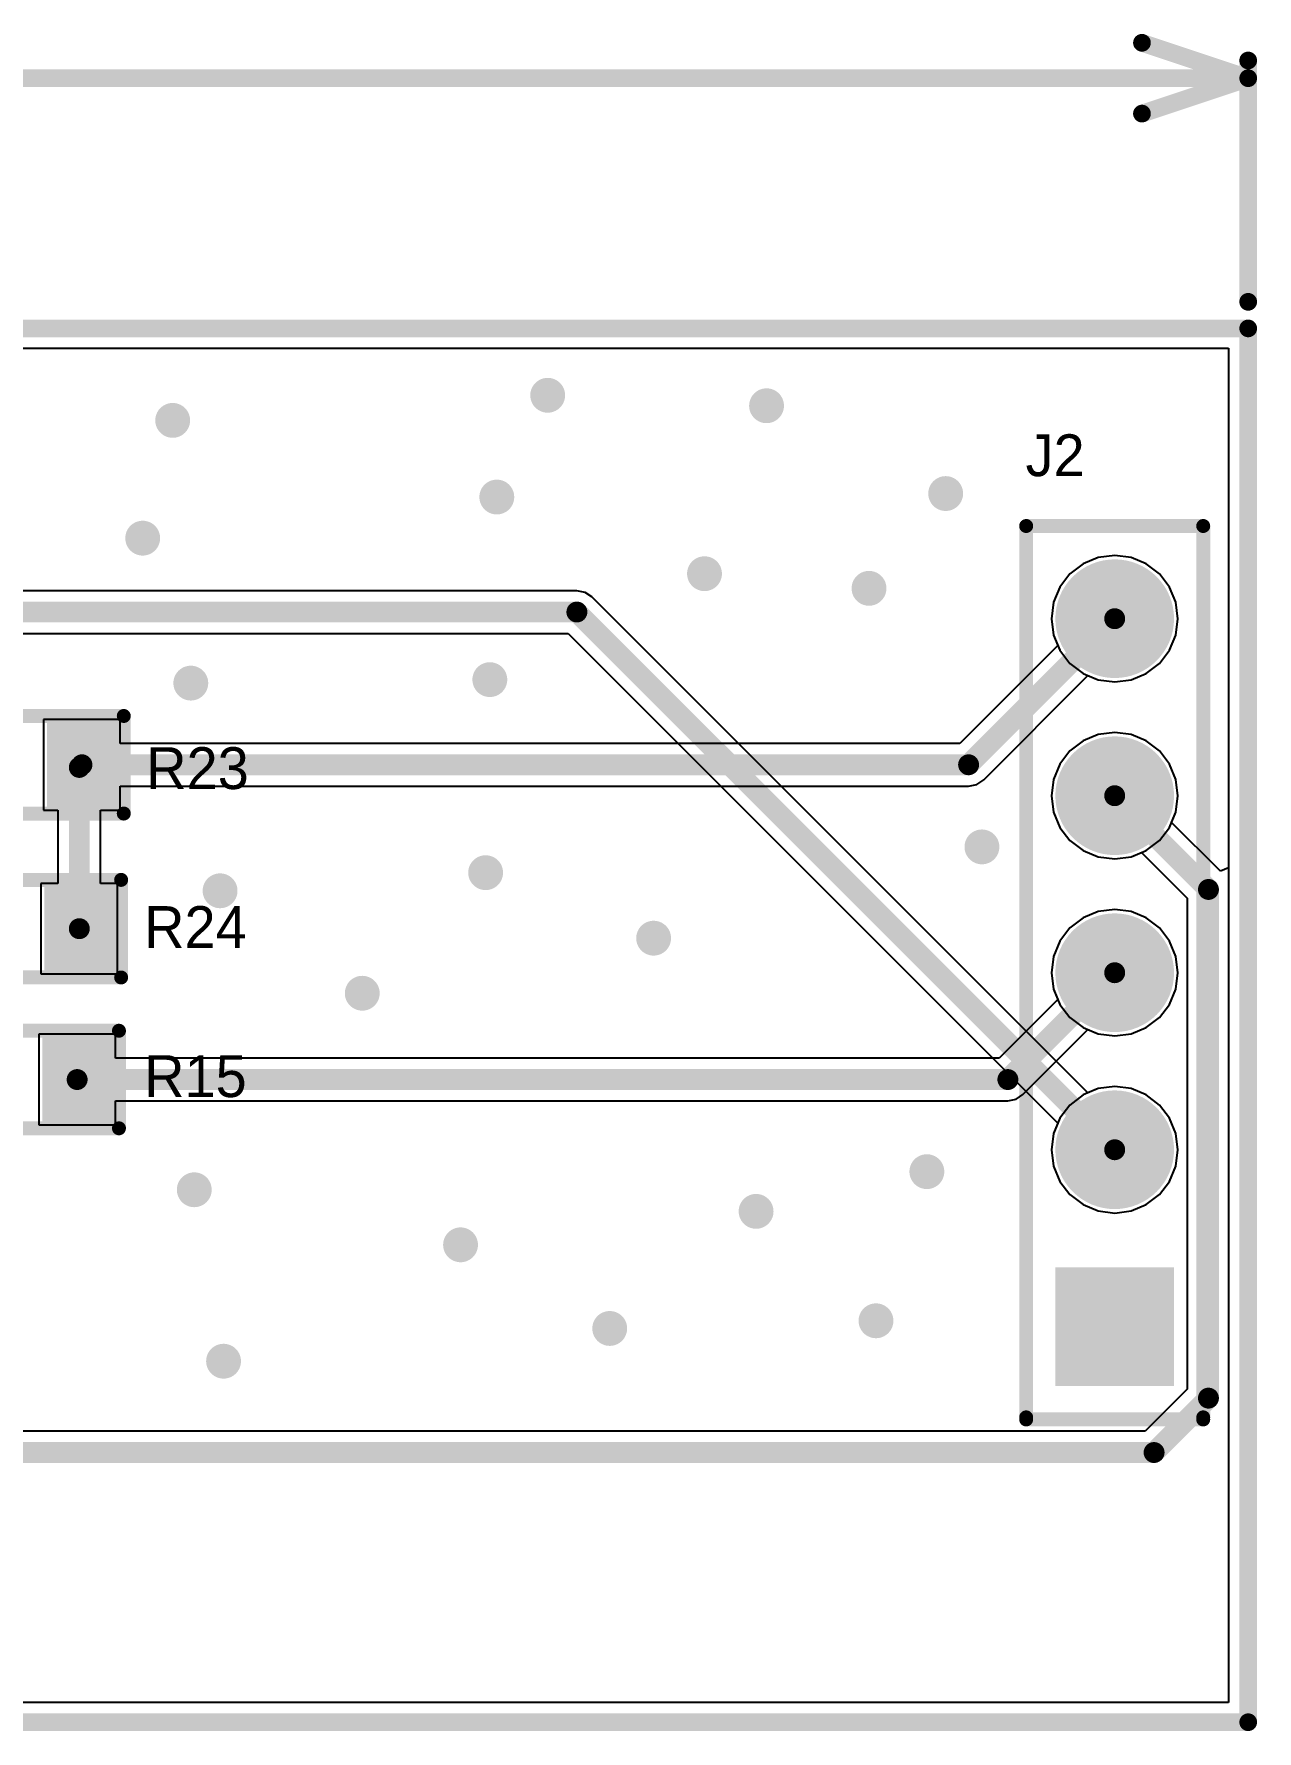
# Model space of a CAD drawing. Extents: x 23 to 127, y 48 to 72.
# Drawn here: x 109.12 to 126.67, y 48.05 to 72.4 of the extents above; entities that cross this region are included whole.
import ezdxf

# ---------------------------------------------------------------- set-up
doc = ezdxf.new("R2010")
doc.units = 0
doc.layers.get('0').update_dxf_attribs({"linetype": 'CONTINUOUS'})
for name, color, linetype in [('BOTTOMLAYER', 5, 'CONTINUOUS'), ('BOTTOMSOLDER', 6, 'CONTINUOUS'), ('KEEPOUTLAYER', 6, 'CONTINUOUS'), ('MULTILAYER', 9, 'CONTINUOUS'), ('TOPLAYER', 1, 'CONTINUOUS'), ('TOPOVERLAY', 2, 'CONTINUOUS'), ('TOPPASTE', 8, 'CONTINUOUS'), ('TOPSOLDER', 216, 'CONTINUOUS')]:
    doc.layers.add(name, color=color, linetype=linetype)

# ---------------------------------------------------------------- blocks, each defined once
blk = doc.blocks.new('HED1X5_27')
at = {"layer": 'BOTTOMLAYER', "const_width": 0.749999}
for points in [[(2.164999, 0, 1), (2.915001, 0, 1)], [(4.704999, 0, 1), (5.455001, 0, 1)], [(7.244999, 0, 1), (7.995001, 0, 1)], [(9.784999, 0, 1), (10.535001, 0, 1)]]:
    blk.add_lwpolyline(points, format="xyb", close=True, dxfattribs=at)
at = {"layer": 'BOTTOMLAYER'}
blk.add_solid([(-0.749999, -0.749999), (0.749999, -0.749999), (-0.749999, 0.749999), (0.749999, 0.749999)], dxfattribs=at)
at = {"layer": 'BOTTOMSOLDER', "const_width": 0.851598}
for points in [[(2.114199, 0, 1), (2.965801, 0, 1)], [(4.654199, 0, 1), (5.505801, 0, 1)], [(7.194199, 0, 1), (8.045801, 0, 1)], [(9.734199, 0, 1), (10.585801, 0, 1)]]:
    blk.add_lwpolyline(points, format="xyb", close=True, dxfattribs=at)
at = {"layer": 'BOTTOMSOLDER'}
blk.add_solid([(-0.851598, -0.851598), (0.851598, -0.851598), (-0.851598, 0.851598), (0.851598, 0.851598)], dxfattribs=at)
at = {"layer": 'MULTILAYER', "const_width": 0.749999}
for points in [[(2.164999, 0, 1), (2.915001, 0, 1)], [(4.704999, 0, 1), (5.455001, 0, 1)], [(7.244999, 0, 1), (7.995001, 0, 1)], [(9.784999, 0, 1), (10.535001, 0, 1)]]:
    blk.add_lwpolyline(points, format="xyb", close=True, dxfattribs=at)
at = {"layer": 'MULTILAYER'}
blk.add_solid([(-0.749999, -0.749999), (0.749999, -0.749999), (-0.749999, 0.749999), (0.749999, 0.749999)], dxfattribs=at)
at = {"layer": 'TOPLAYER', "const_width": 0.749999}
for points in [[(2.164999, 0, 1), (2.915001, 0, 1)], [(4.704999, 0, 1), (5.455001, 0, 1)], [(7.244999, 0, 1), (7.995001, 0, 1)], [(9.784999, 0, 1), (10.535001, 0, 1)]]:
    blk.add_lwpolyline(points, format="xyb", close=True, dxfattribs=at)
at = {"layer": 'TOPLAYER'}
blk.add_solid([(-0.749999, -0.749999), (0.749999, -0.749999), (-0.749999, 0.749999), (0.749999, 0.749999)], dxfattribs=at)
at = {"layer": 'TOPOVERLAY', "const_width": 0.2}
for points in [[(-1.33, 1.27), (-1.33, -1.27)], [(-1.3, 1.27), (11.49, 1.27)], [(11.49, 1.27), (11.49, -1.27)], [(-1.3, -1.27), (11.49, -1.27)]]:
    blk.add_lwpolyline(points, dxfattribs=at)
at = {"layer": 'TOPOVERLAY', "const_width": 0.1}
for points in [[(-1.38, 1.27, 1), (-1.28, 1.27, 1)], [(-1.35, 1.27, 1), (-1.25, 1.27, 1)], [(11.44, 1.27, 1), (11.54, 1.27, 1)], [(11.44, 1.27, 1), (11.54, 1.27, 1)], [(-1.38, -1.27, 1), (-1.28, -1.27, 1)], [(-1.35, -1.27, 1), (-1.25, -1.27, 1)], [(11.44, -1.27, 1), (11.54, -1.27, 1)], [(11.44, -1.27, 1), (11.54, -1.27, 1)]]:
    blk.add_lwpolyline(points, format="xyb", close=True, dxfattribs=at)
at = {"layer": 'TOPSOLDER', "const_width": 0.851598}
for points in [[(2.114199, 0, 1), (2.965801, 0, 1)], [(4.654199, 0, 1), (5.505801, 0, 1)], [(7.194199, 0, 1), (8.045801, 0, 1)], [(9.734199, 0, 1), (10.585801, 0, 1)]]:
    blk.add_lwpolyline(points, format="xyb", close=True, dxfattribs=at)
at = {"layer": 'TOPSOLDER'}
blk.add_solid([(-0.851598, -0.851598), (0.851598, -0.851598), (-0.851598, 0.851598), (0.851598, 0.851598)], dxfattribs=at)
blk = doc.blocks.new('R_0603_42')
at = {"layer": 'TOPLAYER'}
for points in [[(-0.400002, -0.499999), (-0.400002, 0.499999), (-1.2, -0.499999), (-1.2, 0.499999)], [(1.2, -0.499999), (1.2, 0.499999), (0.400002, -0.499999), (0.400002, 0.499999)]]:
    blk.add_solid(points, dxfattribs=at)
at = {"layer": 'TOPOVERLAY', "const_width": 0.2}
for points in [[(-1.4, 0.700001), (1.4, 0.700001)], [(-1.4, -0.700001), (-1.4, 0.700001)], [(1.4, -0.700001), (1.4, 0.700001)], [(-1.4, -0.700001), (1.4, -0.700001)]]:
    blk.add_lwpolyline(points, dxfattribs=at)
at = {"layer": 'TOPOVERLAY', "const_width": 0.1}
for points in [[(-1.45, 0.700001, 1), (-1.35, 0.700001, 1)], [(-1.45, 0.700001, 1), (-1.35, 0.700001, 1)], [(1.35, 0.700001, 1), (1.45, 0.700001, 1)], [(1.35, 0.700001, 1), (1.45, 0.700001, 1)], [(-1.45, -0.700001, 1), (-1.35, -0.700001, 1)], [(-1.45, -0.700001, 1), (-1.35, -0.700001, 1)], [(1.35, -0.700001, 1), (1.45, -0.700001, 1)], [(1.35, -0.700001, 1), (1.45, -0.700001, 1)]]:
    blk.add_lwpolyline(points, format="xyb", close=True, dxfattribs=at)
at = {"layer": 'TOPPASTE'}
for points in [[(-0.400002, -0.499999), (-0.400002, 0.499999), (-1.2, -0.499999), (-1.2, 0.499999)], [(1.2, -0.499999), (1.2, 0.499999), (0.400002, -0.499999), (0.400002, 0.499999)]]:
    blk.add_solid(points, dxfattribs=at)
at = {"layer": 'TOPSOLDER'}
for points in [[(-0.298402, -0.601599), (-0.298402, 0.601599), (-1.3016, -0.601599), (-1.3016, 0.601599)], [(1.3016, -0.601599), (1.3016, 0.601599), (0.298402, -0.601599), (0.298402, 0.601599)]]:
    blk.add_solid(points, dxfattribs=at)
blk = doc.blocks.new('R_0603_50')
at = {"layer": 'TOPLAYER'}
for points in [[(-0.400002, -0.499999), (-0.400002, 0.499999), (-1.2, -0.499999), (-1.2, 0.499999)], [(1.2, -0.499999), (1.2, 0.499999), (0.400002, -0.499999), (0.400002, 0.499999)]]:
    blk.add_solid(points, dxfattribs=at)
at = {"layer": 'TOPOVERLAY', "const_width": 0.2}
for points in [[(-1.4, 0.700001), (1.4, 0.700001)], [(-1.4, -0.700001), (-1.4, 0.700001)], [(1.4, -0.700001), (1.4, 0.700001)], [(-1.4, -0.700001), (1.4, -0.700001)]]:
    blk.add_lwpolyline(points, dxfattribs=at)
at = {"layer": 'TOPOVERLAY', "const_width": 0.1}
for points in [[(-1.45, 0.700001, 1), (-1.35, 0.700001, 1)], [(-1.45, 0.700001, 1), (-1.35, 0.700001, 1)], [(1.35, 0.700001, 1), (1.45, 0.700001, 1)], [(1.35, 0.700001, 1), (1.45, 0.700001, 1)], [(-1.45, -0.700001, 1), (-1.35, -0.700001, 1)], [(-1.45, -0.700001, 1), (-1.35, -0.700001, 1)], [(1.35, -0.700001, 1), (1.45, -0.700001, 1)], [(1.35, -0.700001, 1), (1.45, -0.700001, 1)]]:
    blk.add_lwpolyline(points, format="xyb", close=True, dxfattribs=at)
at = {"layer": 'TOPPASTE'}
for points in [[(-0.400002, -0.499999), (-0.400002, 0.499999), (-1.2, -0.499999), (-1.2, 0.499999)], [(1.2, -0.499999), (1.2, 0.499999), (0.400002, -0.499999), (0.400002, 0.499999)]]:
    blk.add_solid(points, dxfattribs=at)
at = {"layer": 'TOPSOLDER'}
for points in [[(-0.298402, -0.601599), (-0.298402, 0.601599), (-1.3016, -0.601599), (-1.3016, 0.601599)], [(1.3016, -0.601599), (1.3016, 0.601599), (0.298402, -0.601599), (0.298402, 0.601599)]]:
    blk.add_solid(points, dxfattribs=at)
blk = doc.blocks.new('R_0603_51')
at = {"layer": 'TOPLAYER'}
for points in [[(-0.400002, -0.499999), (-0.400002, 0.499999), (-1.2, -0.499999), (-1.2, 0.499999)], [(1.2, -0.499999), (1.2, 0.499999), (0.400002, -0.499999), (0.400002, 0.499999)]]:
    blk.add_solid(points, dxfattribs=at)
at = {"layer": 'TOPOVERLAY', "const_width": 0.2}
for points in [[(1.4, 0.700001), (-1.4, 0.700001)], [(-1.4, 0.700001), (-1.4, -0.700001)], [(1.4, 0.700001), (1.4, -0.700001)], [(1.4, -0.700001), (-1.4, -0.700001)]]:
    blk.add_lwpolyline(points, dxfattribs=at)
at = {"layer": 'TOPOVERLAY', "const_width": 0.1}
for points in [[(-1.45, 0.700001, 1), (-1.35, 0.700001, 1)], [(-1.45, 0.700001, 1), (-1.35, 0.700001, 1)], [(1.35, 0.700001, 1), (1.45, 0.700001, 1)], [(1.35, 0.700001, 1), (1.45, 0.700001, 1)], [(-1.45, -0.700001, 1), (-1.35, -0.700001, 1)], [(-1.45, -0.700001, 1), (-1.35, -0.700001, 1)], [(1.35, -0.700001, 1), (1.45, -0.700001, 1)], [(1.35, -0.700001, 1), (1.45, -0.700001, 1)]]:
    blk.add_lwpolyline(points, format="xyb", close=True, dxfattribs=at)
at = {"layer": 'TOPPASTE'}
for points in [[(-0.400002, -0.499999), (-0.400002, 0.499999), (-1.2, -0.499999), (-1.2, 0.499999)], [(1.2, -0.499999), (1.2, 0.499999), (0.400002, -0.499999), (0.400002, 0.499999)]]:
    blk.add_solid(points, dxfattribs=at)
at = {"layer": 'TOPSOLDER'}
for points in [[(-0.298402, -0.601599), (-0.298402, 0.601599), (-1.3016, -0.601599), (-1.3016, 0.601599)], [(1.3016, -0.601599), (1.3016, 0.601599), (0.298402, -0.601599), (0.298402, 0.601599)]]:
    blk.add_solid(points, dxfattribs=at)

msp = doc.modelspace()

# ---------------------------------------------------------------- linework, layer by layer
at = {"layer": 'BOTTOMLAYER'}
for p, q in [((105.252744, 67.894812), (126.260873, 67.894812)), ((126.260873, 67.894812), (126.260873, 48.459667)), ((124.174059, 64.797744), (123.986054, 64.653485)), ((124.392992, 64.88843), (124.174059, 64.797744)), ((124.62794, 64.919362), (124.392992, 64.88843)), ((124.862887, 64.88843), (124.62794, 64.919362)), ((125.08182, 64.797744), (124.862887, 64.88843)), ((125.269826, 64.653485), (125.08182, 64.797744)), ((123.986054, 64.653485), (123.841794, 64.465482)), ((125.414085, 64.465482), (125.269826, 64.653485)), ((116.912286, 64.413117), (102.974544, 64.413117)), ((116.912299, 64.41312), (116.912286, 64.413117)), ((117.029352, 64.389833), (116.912299, 64.41312)), ((117.128587, 64.323529), (117.029352, 64.389833)), ((124.244989, 57.207125), (117.128587, 64.323529)), ((123.841794, 64.465482), (123.751109, 64.246547)), ((125.504771, 64.246547), (125.414085, 64.465482)), ((123.751109, 64.246547), (123.720177, 64.011599)), ((125.535703, 64.011599), (125.504771, 64.246547)), ((123.720177, 64.011599), (123.751109, 63.776652)), ((125.504771, 63.776652), (125.535703, 64.011599)), ((102.974544, 63.801363), (116.785598, 63.801363)), ((116.785598, 63.801363), (123.812414, 56.77455)), ((123.751109, 63.776652), (123.841794, 63.557716)), ((125.414085, 63.557716), (125.504771, 63.776652)), ((123.841794, 63.557716), (123.986054, 63.369713)), ((123.986054, 63.369713), (124.174059, 63.225454)), ((125.08182, 63.225454), (125.269826, 63.369713)), ((125.269826, 63.369713), (125.414085, 63.557716)), ((124.174059, 63.225454), (124.392992, 63.134768)), ((124.392992, 63.134768), (124.62794, 63.103836)), ((124.62794, 63.103836), (124.862887, 63.134768)), ((124.862887, 63.134768), (125.08182, 63.225454)), ((124.392992, 62.34843), (124.174059, 62.257744)), ((124.62794, 62.379362), (124.392992, 62.34843)), ((124.862887, 62.34843), (124.62794, 62.379362)), ((125.08182, 62.257744), (124.862887, 62.34843)), ((123.986054, 62.113485), (123.841794, 61.925482)), ((124.174059, 62.257744), (123.986054, 62.113485)), ((125.269826, 62.113485), (125.08182, 62.257744)), ((125.414085, 61.925482), (125.269826, 62.113485)), ((123.841794, 61.925482), (123.751109, 61.706547)), ((125.504771, 61.706547), (125.414085, 61.925482)), ((123.751109, 61.706547), (123.720177, 61.471599)), ((125.535703, 61.471599), (125.504771, 61.706547)), ((123.720177, 61.471599), (123.751109, 61.236652)), ((125.504771, 61.236652), (125.535703, 61.471599)), ((123.751109, 61.236652), (123.841794, 61.017716)), ((125.414085, 61.017716), (125.504771, 61.236652)), ((123.841794, 61.017716), (123.986054, 60.829713)), ((125.269826, 60.829713), (125.414085, 61.017716)), ((123.986054, 60.829713), (124.174059, 60.685454)), ((124.174059, 60.685454), (124.392992, 60.594768)), ((124.862887, 60.594768), (125.08182, 60.685454)), ((125.08182, 60.685454), (125.269826, 60.829713)), ((124.392992, 60.594768), (124.62794, 60.563836)), ((124.62794, 60.563836), (124.862887, 60.594768)), ((124.174059, 59.717744), (123.986054, 59.573485)), ((124.392992, 59.80843), (124.174059, 59.717744)), ((124.62794, 59.839362), (124.392992, 59.80843)), ((124.862887, 59.80843), (124.62794, 59.839362)), ((125.08182, 59.717744), (124.862887, 59.80843)), ((125.269826, 59.573485), (125.08182, 59.717744)), ((123.986054, 59.573485), (123.841794, 59.385482)), ((125.414085, 59.385482), (125.269826, 59.573485)), ((123.841794, 59.385482), (123.751109, 59.166547)), ((125.504771, 59.166547), (125.414085, 59.385482)), ((123.751109, 59.166547), (123.720177, 58.931599)), ((125.535703, 58.931599), (125.504771, 59.166547)), ((123.720177, 58.931599), (123.751109, 58.696652)), ((123.751109, 58.696652), (123.841794, 58.477716)), ((125.414085, 58.477716), (125.504771, 58.696652)), ((125.504771, 58.696652), (125.535703, 58.931599)), ((123.841794, 58.477716), (123.986054, 58.289713)), ((125.269826, 58.289713), (125.414085, 58.477716)), ((123.986054, 58.289713), (124.174059, 58.145454)), ((125.08182, 58.145454), (125.269826, 58.289713)), ((124.174059, 58.145454), (124.392992, 58.054768)), ((124.392992, 58.054768), (124.62794, 58.023836)), ((124.62794, 58.023836), (124.862887, 58.054768)), ((124.862887, 58.054768), (125.08182, 58.145454)), ((124.392992, 57.26843), (124.244989, 57.207125)), ((124.62794, 57.299362), (124.392992, 57.26843)), ((124.862887, 57.26843), (124.62794, 57.299362)), ((125.08182, 57.177744), (124.862887, 57.26843)), ((125.269826, 57.033485), (125.08182, 57.177744)), ((125.414085, 56.845482), (125.269826, 57.033485)), ((123.812414, 56.77455), (123.751109, 56.626547)), ((125.504771, 56.626547), (125.414085, 56.845482)), ((123.751109, 56.626547), (123.720177, 56.391599)), ((125.535703, 56.391599), (125.504771, 56.626547)), ((123.720177, 56.391599), (123.751109, 56.156652)), ((125.504771, 56.156652), (125.535703, 56.391599)), ((123.751109, 56.156652), (123.841794, 55.937716)), ((125.414085, 55.937716), (125.504771, 56.156652)), ((123.841794, 55.937716), (123.986054, 55.749713)), ((125.269826, 55.749713), (125.414085, 55.937716)), ((123.986054, 55.749713), (124.174059, 55.605454)), ((124.174059, 55.605454), (124.392992, 55.514768)), ((124.862887, 55.514768), (125.08182, 55.605454)), ((125.08182, 55.605454), (125.269826, 55.749713)), ((124.392992, 55.514768), (124.62794, 55.483836)), ((124.62794, 55.483836), (124.862887, 55.514768)), ((126.260873, 48.459667), (92.350173, 48.459667))]:
    msp.add_line(p, q, dxfattribs=at)
for points, const_width in [([(116.368302, 67.217239, 1), (116.618299, 67.217239, 1)], 0.249999), ([(119.5083, 67.067239, 1), (119.758297, 67.067239, 1)], 0.249999), ([(110.988302, 66.85724, 1), (111.238299, 66.85724, 1)], 0.249999), ([(115.638301, 65.75724, 1), (115.888298, 65.75724, 1)], 0.249999), ([(122.0783, 65.807239, 1), (122.328297, 65.807239, 1)], 0.249999), ([(110.558301, 65.167238, 1), (110.808298, 65.167238, 1)], 0.249999), ([(118.618302, 64.657239, 1), (118.868299, 64.657239, 1)], 0.249999), ([(120.9783, 64.44724, 1), (121.228297, 64.44724, 1)], 0.249999), ([(116.8373, 64.10724, 1), (116.987297, 64.10724, 1)], 0.15), ([(116.8373, 64.10724, 1), (116.987297, 64.10724, 1)], 0.15), ([(111.248302, 63.08724, 1), (111.498299, 63.08724, 1)], 0.249999), ([(115.538301, 63.13724, 1), (115.788298, 63.13724, 1)], 0.249999), ([(122.598302, 60.737239, 1), (122.848299, 60.737239, 1)], 0.249999), ([(115.478301, 60.36724, 1), (115.728298, 60.36724, 1)], 0.249999), ([(111.668301, 60.107238, 1), (111.918298, 60.107238, 1)], 0.249999), ([(117.888301, 59.42724, 1), (118.138298, 59.42724, 1)], 0.249999), ([(113.708302, 58.637239, 1), (113.958299, 58.637239, 1)], 0.249999), ([(124.552941, 56.391599, 1), (124.702938, 56.391599, 1)], 0.15), ([(121.808301, 56.077239, 1), (122.058298, 56.077239, 1)], 0.249999), ([(111.298302, 55.817239, 1), (111.548299, 55.817239, 1)], 0.249999), ([(119.358301, 55.50724, 1), (119.608298, 55.50724, 1)], 0.249999), ([(115.118302, 55.027238, 1), (115.368299, 55.027238, 1)], 0.249999), ([(117.258302, 53.827238, 1), (117.508299, 53.827238, 1)], 0.249999), ([(121.078302, 53.93724, 1), (121.328299, 53.93724, 1)], 0.249999), ([(111.718301, 53.357239, 1), (111.968298, 53.357239, 1)], 0.249999)]:
    msp.add_lwpolyline(points, format="xyb", close=True, dxfattribs=dict(at, const_width=const_width))
at = {"layer": 'BOTTOMLAYER', "const_width": 0.299999}
for points in [[(102.71234, 64.10724), (116.912299, 64.10724)], [(116.912299, 64.10724), (124.62794, 56.391599)]]:
    msp.add_lwpolyline(points, dxfattribs=at)
at = {"layer": 'KEEPOUTLAYER', "const_width": 0.254}
for points in [[(125.0193, 72.27524), (126.5433, 71.76724)], [(126.5433, 68.55824), (126.5433, 72.02124)], [(84.033876, 71.76724), (126.5433, 71.76724)], [(125.0193, 71.25924), (126.5433, 71.76724)], [(26.5433, 68.17724), (126.5433, 68.17724)], [(126.5433, 48.177239), (126.5433, 68.17724)], [(26.5433, 48.177239), (126.5433, 48.177239)]]:
    msp.add_lwpolyline(points, dxfattribs=at)
at = {"layer": 'KEEPOUTLAYER', "const_width": 0.127}
for points in [[(124.9558, 72.27524, 1), (125.0828, 72.27524, 1)], [(126.4798, 72.02124, 1), (126.6068, 72.02124, 1)], [(126.4798, 71.76724, 1), (126.6068, 71.76724, 1)], [(126.4798, 71.76724, 1), (126.6068, 71.76724, 1)], [(126.4798, 71.76724, 1), (126.6068, 71.76724, 1)], [(124.9558, 71.25924, 1), (125.0828, 71.25924, 1)], [(126.4798, 68.55824, 1), (126.6068, 68.55824, 1)], [(126.4798, 68.17724, 1), (126.6068, 68.17724, 1)], [(126.4798, 68.17724, 1), (126.6068, 68.17724, 1)], [(126.4798, 48.177239, 1), (126.6068, 48.177239, 1)], [(126.4798, 48.177239, 1), (126.6068, 48.177239, 1)]]:
    msp.add_lwpolyline(points, format="xyb", close=True, dxfattribs=at)
at = {"layer": 'MULTILAYER', "const_width": 0.249999}
for points in [[(116.368302, 67.217239, 1), (116.618299, 67.217239, 1)], [(119.5083, 67.067239, 1), (119.758297, 67.067239, 1)], [(110.988302, 66.85724, 1), (111.238299, 66.85724, 1)], [(115.638301, 65.75724, 1), (115.888298, 65.75724, 1)], [(122.0783, 65.807239, 1), (122.328297, 65.807239, 1)], [(110.558301, 65.167238, 1), (110.808298, 65.167238, 1)], [(118.618302, 64.657239, 1), (118.868299, 64.657239, 1)], [(120.9783, 64.44724, 1), (121.228297, 64.44724, 1)], [(111.248302, 63.08724, 1), (111.498299, 63.08724, 1)], [(115.538301, 63.13724, 1), (115.788298, 63.13724, 1)], [(122.598302, 60.737239, 1), (122.848299, 60.737239, 1)], [(115.478301, 60.36724, 1), (115.728298, 60.36724, 1)], [(111.668301, 60.107238, 1), (111.918298, 60.107238, 1)], [(117.888301, 59.42724, 1), (118.138298, 59.42724, 1)], [(113.708302, 58.637239, 1), (113.958299, 58.637239, 1)], [(121.808301, 56.077239, 1), (122.058298, 56.077239, 1)], [(111.298302, 55.817239, 1), (111.548299, 55.817239, 1)], [(119.358301, 55.50724, 1), (119.608298, 55.50724, 1)], [(115.118302, 55.027238, 1), (115.368299, 55.027238, 1)], [(117.258302, 53.827238, 1), (117.508299, 53.827238, 1)], [(121.078302, 53.93724, 1), (121.328299, 53.93724, 1)], [(111.718301, 53.357239, 1), (111.968298, 53.357239, 1)]]:
    msp.add_lwpolyline(points, format="xyb", close=True, dxfattribs=at)
at = {"layer": 'TOPLAYER'}
for p, q in [((99.134404, 67.894812), (126.260873, 67.894812)), ((126.260873, 67.894812), (126.260873, 60.437179)), ((124.174059, 64.797744), (123.986054, 64.653485)), ((124.392992, 64.88843), (124.174059, 64.797744)), ((124.62794, 64.919362), (124.392992, 64.88843)), ((124.862887, 64.88843), (124.62794, 64.919362)), ((125.08182, 64.797744), (124.862887, 64.88843)), ((125.269826, 64.653485), (125.08182, 64.797744)), ((123.986054, 64.653485), (123.841794, 64.465482)), ((125.414085, 64.465482), (125.269826, 64.653485)), ((123.841794, 64.465482), (123.751109, 64.246547)), ((125.504771, 64.246547), (125.414085, 64.465482)), ((123.751109, 64.246547), (123.720177, 64.011599)), ((125.535703, 64.011599), (125.504771, 64.246547)), ((123.720177, 64.011599), (123.751109, 63.776652)), ((125.504771, 63.776652), (125.535703, 64.011599)), ((123.812414, 63.628651), (122.405219, 62.221455)), ((123.751109, 63.776652), (123.812414, 63.628651)), ((125.414085, 63.557716), (125.504771, 63.776652)), ((125.08182, 63.225454), (125.269826, 63.369713)), ((125.269826, 63.369713), (125.414085, 63.557716)), ((122.748208, 61.69929), (124.244992, 63.196074)), ((124.244992, 63.196074), (124.392992, 63.134768)), ((124.392992, 63.134768), (124.62794, 63.103836)), ((124.62794, 63.103836), (124.862887, 63.134768)), ((124.862887, 63.134768), (125.08182, 63.225454)), ((110.361839, 62.565577), (109.261841, 62.565577)), ((109.261841, 62.565577), (109.261841, 61.26558)), ((110.361839, 62.221455), (110.361839, 62.565577)), ((124.392992, 62.34843), (124.174059, 62.257744)), ((124.62794, 62.379362), (124.392992, 62.34843)), ((124.862887, 62.34843), (124.62794, 62.379362)), ((125.08182, 62.257744), (124.862887, 62.34843)), ((122.405219, 62.221455), (110.361839, 62.221455)), ((123.986054, 62.113485), (123.841794, 61.925482)), ((124.174059, 62.257744), (123.986054, 62.113485)), ((125.269826, 62.113485), (125.08182, 62.257744)), ((125.414085, 61.925482), (125.269826, 62.113485)), ((123.841794, 61.925482), (123.751109, 61.706547)), ((125.504771, 61.706547), (125.414085, 61.925482)), ((122.531919, 61.609699), (122.648972, 61.632986)), ((122.648972, 61.632986), (122.748208, 61.69929)), ((123.751109, 61.706547), (123.720177, 61.471599)), ((125.535703, 61.471599), (125.504771, 61.706547)), ((110.361839, 61.26558), (110.361839, 61.609702)), ((110.361839, 61.609702), (122.531906, 61.609702)), ((122.531906, 61.609702), (122.531919, 61.609699)), ((123.720177, 61.471599), (123.751109, 61.236652)), ((125.504771, 61.236652), (125.535703, 61.471599)), ((109.261841, 61.26558), (109.467863, 61.26558)), ((109.467863, 61.26558), (109.467863, 60.213537)), ((110.079617, 60.213537), (110.079617, 61.26558)), ((110.079617, 61.26558), (110.361839, 61.26558)), ((123.751109, 61.236652), (123.841794, 61.017716)), ((125.443465, 61.088651), (125.504771, 61.236652)), ((123.841794, 61.017716), (123.986054, 60.829713)), ((126.14354, 60.388576), (125.443465, 61.088651)), ((123.986054, 60.829713), (124.174059, 60.685454)), ((124.174059, 60.685454), (124.392992, 60.594768)), ((124.862887, 60.594768), (125.010888, 60.656074)), ((125.010888, 60.656074), (125.667422, 59.99954)), ((124.392992, 60.594768), (124.62794, 60.563836)), ((124.62794, 60.563836), (124.862887, 60.594768)), ((126.260873, 60.437179), (126.14354, 60.388576)), ((109.467863, 60.213537), (109.223741, 60.213537)), ((109.223741, 60.213537), (109.223741, 58.91354)), ((110.323739, 60.213537), (110.079617, 60.213537)), ((110.323739, 58.91354), (110.323739, 60.213537)), ((125.667422, 59.99954), (125.667422, 52.953935)), ((124.174059, 59.717744), (123.986054, 59.573485)), ((124.392992, 59.80843), (124.174059, 59.717744)), ((124.62794, 59.839362), (124.392992, 59.80843)), ((124.862887, 59.80843), (124.62794, 59.839362)), ((125.08182, 59.717744), (124.862887, 59.80843)), ((125.269826, 59.573485), (125.08182, 59.717744)), ((123.986054, 59.573485), (123.841794, 59.385482)), ((125.414085, 59.385482), (125.269826, 59.573485)), ((123.841794, 59.385482), (123.751109, 59.166547)), ((125.504771, 59.166547), (125.414085, 59.385482)), ((123.751109, 59.166547), (123.720177, 58.931599)), ((125.535703, 58.931599), (125.504771, 59.166547)), ((109.223741, 58.91354), (110.323739, 58.91354)), ((123.720177, 58.931599), (123.751109, 58.696652)), ((123.751109, 58.696652), (123.812414, 58.548648)), ((125.414085, 58.477716), (125.504771, 58.696652)), ((125.504771, 58.696652), (125.535703, 58.931599)), ((123.812414, 58.548648), (122.968621, 57.704858)), ((125.269826, 58.289713), (125.414085, 58.477716)), ((125.08182, 58.145454), (125.269826, 58.289713)), ((110.292779, 58.04898), (109.192781, 58.04898)), ((109.192781, 58.04898), (109.192781, 56.748982)), ((110.292779, 57.704858), (110.292779, 58.04898)), ((123.31161, 57.182692), (124.244989, 58.116074)), ((124.244989, 58.116074), (124.392992, 58.054768)), ((124.392992, 58.054768), (124.62794, 58.023836)), ((124.62794, 58.023836), (124.862887, 58.054768)), ((124.862887, 58.054768), (125.08182, 58.145454)), ((122.968621, 57.704858), (110.292779, 57.704858)), ((124.392992, 57.26843), (124.174059, 57.177744)), ((124.62794, 57.299362), (124.392992, 57.26843)), ((124.862887, 57.26843), (124.62794, 57.299362)), ((125.08182, 57.177744), (124.862887, 57.26843)), ((110.292779, 56.748982), (110.292779, 57.093104)), ((110.292779, 57.093104), (123.095309, 57.093104)), ((123.095309, 57.093104), (123.095321, 57.093101)), ((123.095321, 57.093101), (123.212375, 57.116388)), ((123.212375, 57.116388), (123.31161, 57.182692)), ((123.986054, 57.033485), (123.841794, 56.845482)), ((124.174059, 57.177744), (123.986054, 57.033485)), ((125.269826, 57.033485), (125.08182, 57.177744)), ((125.414085, 56.845482), (125.269826, 57.033485)), ((109.192781, 56.748982), (110.292779, 56.748982)), ((123.841794, 56.845482), (123.751109, 56.626547)), ((125.504771, 56.626547), (125.414085, 56.845482)), ((123.751109, 56.626547), (123.720177, 56.391599)), ((125.535703, 56.391599), (125.504771, 56.626547)), ((123.720177, 56.391599), (123.751109, 56.156652)), ((125.504771, 56.156652), (125.535703, 56.391599)), ((123.751109, 56.156652), (123.841794, 55.937716)), ((125.414085, 55.937716), (125.504771, 56.156652)), ((123.841794, 55.937716), (123.986054, 55.749713)), ((125.269826, 55.749713), (125.414085, 55.937716)), ((123.986054, 55.749713), (124.174059, 55.605454)), ((124.174059, 55.605454), (124.392992, 55.514768)), ((124.862887, 55.514768), (125.08182, 55.605454)), ((125.08182, 55.605454), (125.269826, 55.749713)), ((124.392992, 55.514768), (124.62794, 55.483836)), ((124.62794, 55.483836), (124.862887, 55.514768)), ((125.667422, 52.953935), (125.066402, 52.352918)), ((125.066402, 52.352918), (106.470958, 52.352918))]:
    msp.add_line(p, q, dxfattribs=at)
for points, const_width in [([(116.368302, 67.217239, 1), (116.618299, 67.217239, 1)], 0.249999), ([(119.5083, 67.067239, 1), (119.758297, 67.067239, 1)], 0.249999), ([(110.988302, 66.85724, 1), (111.238299, 66.85724, 1)], 0.249999), ([(115.638301, 65.75724, 1), (115.888298, 65.75724, 1)], 0.249999), ([(122.0783, 65.807239, 1), (122.328297, 65.807239, 1)], 0.249999), ([(110.558301, 65.167238, 1), (110.808298, 65.167238, 1)], 0.249999), ([(118.618302, 64.657239, 1), (118.868299, 64.657239, 1)], 0.249999), ([(120.9783, 64.44724, 1), (121.228297, 64.44724, 1)], 0.249999), ([(124.552941, 64.011599, 1), (124.702938, 64.011599, 1)], 0.15), ([(111.248302, 63.08724, 1), (111.498299, 63.08724, 1)], 0.249999), ([(115.538301, 63.13724, 1), (115.788298, 63.13724, 1)], 0.249999), ([(109.698742, 61.877478, 1), (109.848739, 61.877478, 1)], 0.15), ([(109.736842, 61.915578, 1), (109.886839, 61.915578, 1)], 0.15), ([(122.45692, 61.915578, 1), (122.606918, 61.915578, 1)], 0.15), ([(122.45692, 61.915578, 1), (122.606918, 61.915578, 1)], 0.15), ([(124.552941, 61.471599, 1), (124.702938, 61.471599, 1)], 0.15), ([(122.598302, 60.737239, 1), (122.848299, 60.737239, 1)], 0.249999), ([(115.478301, 60.36724, 1), (115.728298, 60.36724, 1)], 0.249999), ([(111.668301, 60.107238, 1), (111.918298, 60.107238, 1)], 0.249999), ([(125.8983, 60.12624, 1), (126.048298, 60.12624, 1)], 0.15), ([(125.8983, 60.12624, 1), (126.048298, 60.12624, 1)], 0.15), ([(109.698742, 59.563538, 1), (109.848739, 59.563538, 1)], 0.15), ([(117.888301, 59.42724, 1), (118.138298, 59.42724, 1)], 0.249999), ([(124.552941, 58.931599, 1), (124.702938, 58.931599, 1)], 0.15), ([(113.708302, 58.637239, 1), (113.958299, 58.637239, 1)], 0.249999), ([(109.667782, 57.398981, 1), (109.817779, 57.398981, 1)], 0.15), ([(123.020323, 57.398981, 1), (123.17032, 57.398981, 1)], 0.15), ([(123.020323, 57.398981, 1), (123.17032, 57.398981, 1)], 0.15), ([(121.808301, 56.077239, 1), (122.058298, 56.077239, 1)], 0.249999), ([(111.298302, 55.817239, 1), (111.548299, 55.817239, 1)], 0.249999), ([(119.358301, 55.50724, 1), (119.608298, 55.50724, 1)], 0.249999), ([(115.118302, 55.027238, 1), (115.368299, 55.027238, 1)], 0.249999), ([(117.258302, 53.827238, 1), (117.508299, 53.827238, 1)], 0.249999), ([(121.078302, 53.93724, 1), (121.328299, 53.93724, 1)], 0.249999), ([(111.718301, 53.357239, 1), (111.968298, 53.357239, 1)], 0.249999), ([(125.8983, 52.827237, 1), (126.048298, 52.827237, 1)], 0.15), ([(125.8983, 52.827237, 1), (126.048298, 52.827237, 1)], 0.15), ([(125.118104, 52.047041, 1), (125.268101, 52.047041, 1)], 0.15), ([(125.118104, 52.047041, 1), (125.268101, 52.047041, 1)], 0.15)]:
    msp.add_lwpolyline(points, format="xyb", close=True, dxfattribs=dict(at, const_width=const_width))
at = {"layer": 'TOPLAYER', "const_width": 0.299999}
for points in [[(122.531919, 61.915578), (124.62794, 64.011599)], [(109.77374, 59.563538), (109.77374, 61.877478)], [(109.81184, 61.915578), (122.531919, 61.915578)], [(124.62794, 61.471599), (125.973299, 60.12624)], [(125.973299, 52.827237), (125.973299, 60.12624)], [(123.095321, 57.398981), (124.62794, 58.931599)], [(109.74278, 57.398981), (123.095321, 57.398981)], [(125.193102, 52.047041), (125.973299, 52.827237)], [(105.52096, 52.047041), (125.193102, 52.047041)]]:
    msp.add_lwpolyline(points, dxfattribs=at)

# ---------------------------------------------------------------- block references
for name, p, rotation in [('HED1X5_27', (124.62794, 53.851599), 90), ('R_0603_50', (109.011839, 61.915578), 360), ('R_0603_51', (108.973739, 59.563538), 180), ('R_0603_42', (108.942779, 57.398981), 360)]:
    msp.add_blockref(name, p, dxfattribs=dict(rotation=rotation))

# ---------------------------------------------------------------- texts
at = {"layer": 'TOPOVERLAY'}
for s, p in [('J2', (123.349642, 66.056998)), ('R23', (110.733299, 61.56724)), ('R24', (110.703299, 59.28724)), ('R15', (110.703299, 57.147239))]:
    msp.add_text(s, height=0.599999, dxfattribs=at).set_placement(p)

doc.saveas('drawing.dxf')
